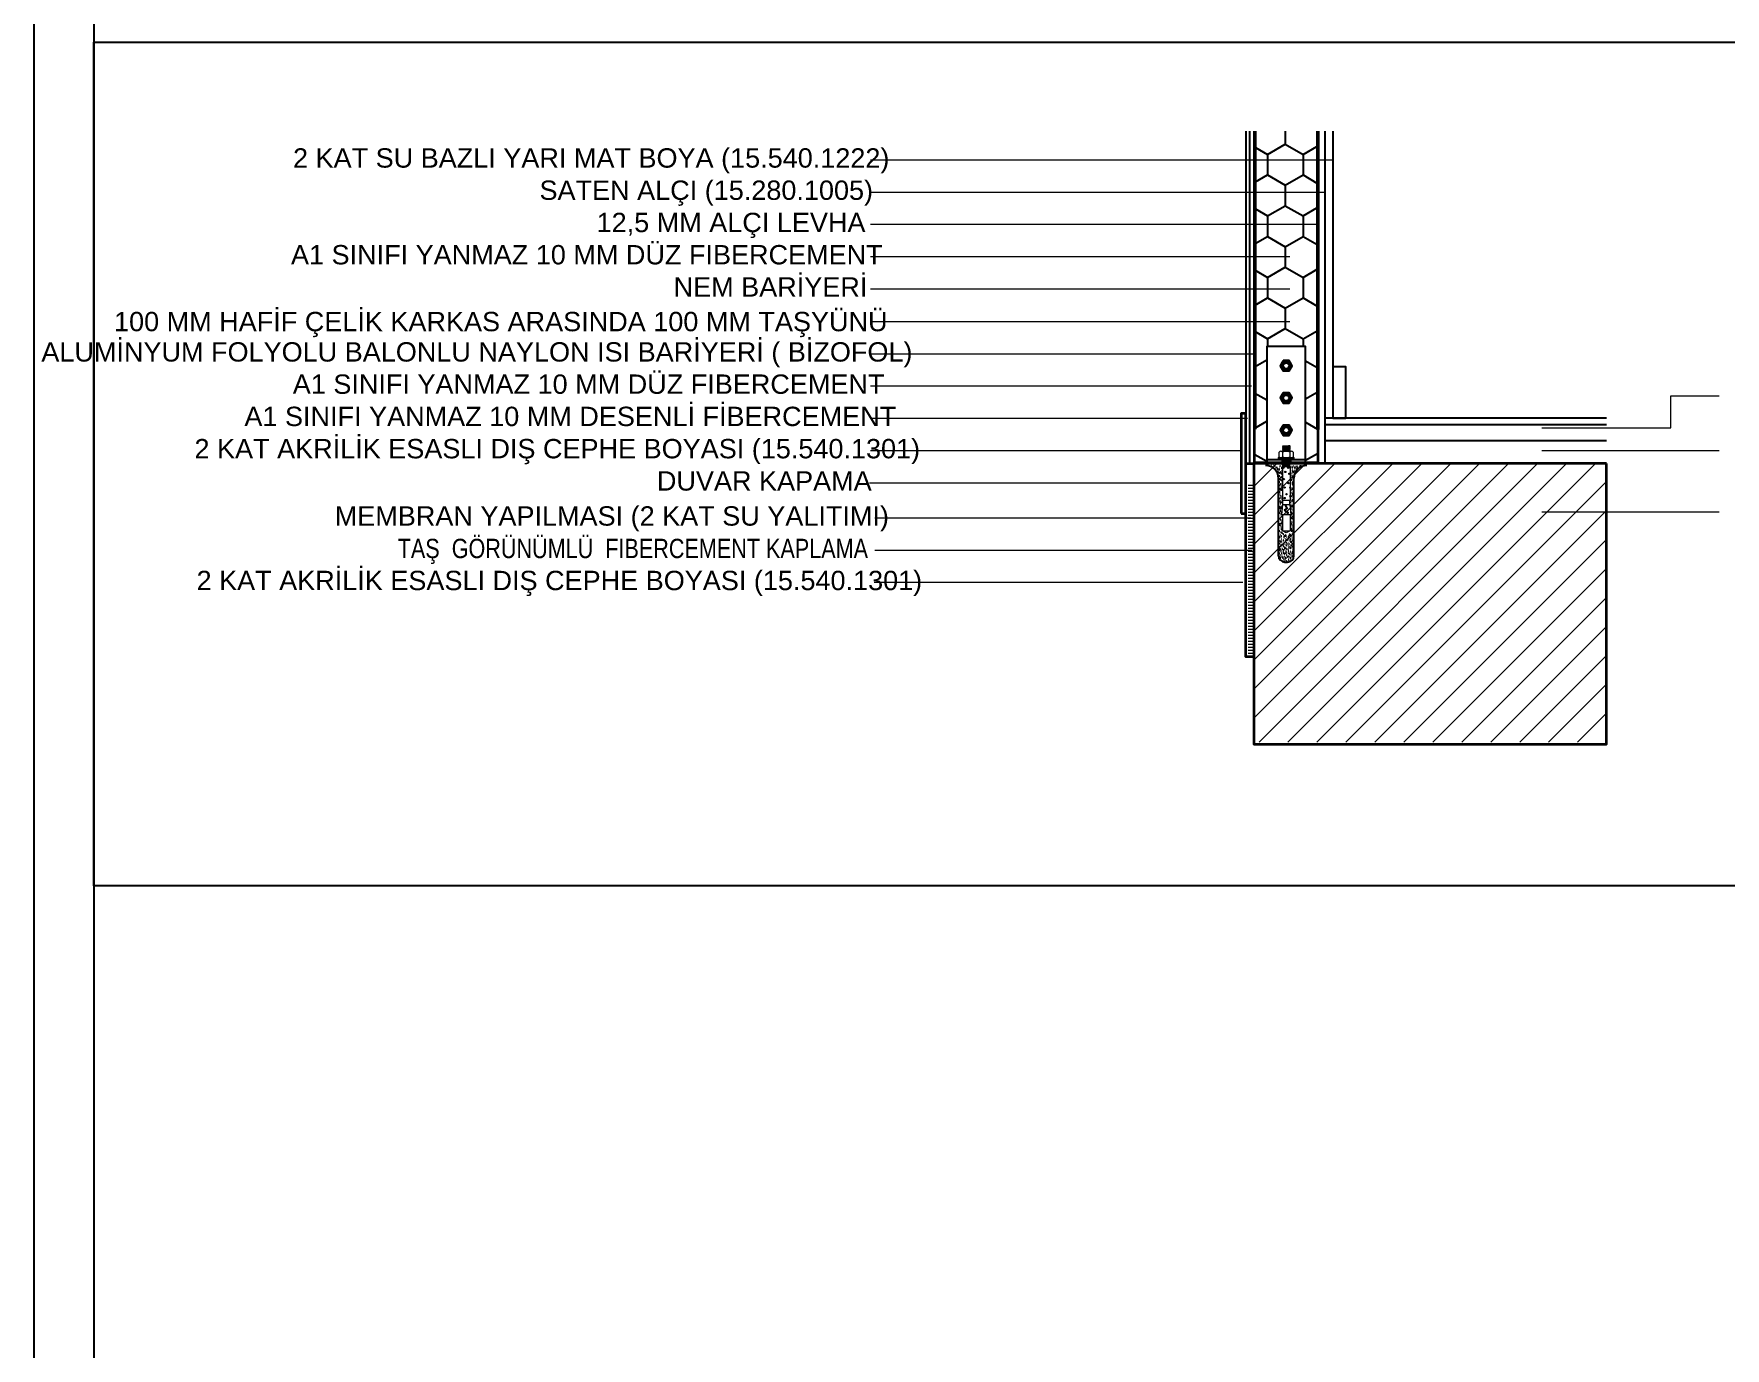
# Model space of a CAD drawing. Header units: centimetres. Extents: x -373760 to 14750, y -122502 to 29584.
# Drawn here: x -182437 to -178209, y -79969 to -76684 of the extents above; entities that cross this region are included whole.
import ezdxf
from ezdxf.enums import TextEntityAlignment as Align

# ---------------------------------------------------------------- set-up
doc = ezdxf.new("R2010")
doc.units = ezdxf.units.CM
doc.linetypes.add('ACAD_ISO03W100', pattern=[30, 12, -18])
for name, color, linetype, lineweight in [('_BCT', 1, 'Continuous', 35), ('Bolt', 7, 'Continuous', 0), ('ince', 116, 'Continuous', 9), ('YAZI', 5, 'Continuous', 0)]:
    doc.layers.add(name, color=color, linetype=linetype, lineweight=lineweight)
for name, color, linetype in [('CER', 4, 'Continuous'), ('MS-YAZI', 7, 'Continuous'), ('Tarama', 253, 'Continuous')]:
    doc.layers.add(name, color=color, linetype=linetype)
doc.styles.add('Y50', font='arial.ttf', dxfattribs={"width": 0.8, "height": 10})
doc.styles.add('YAZI', font='arial.ttf', dxfattribs={"height": 34})

# ---------------------------------------------------------------- blocks, each defined once
blk = doc.blocks.new('*A719')
at = {"layer": 'Bolt'}
blk.add_hatch(color=256, dxfattribs=at).paths.add_polyline_path([(3811.48, 827.73), (3811.48, 827.33), (3810.08, 827.33), (3810.08, 827.73)], flags=17)
at = {"layer": 'Bolt', "linetype": 'Continuous', "lineweight": 0}
for p, q in [((3810.08, 827.73), (3810.08, 827.33)), ((3811.48, 827.73), (3811.48, 827.33))]:
    blk.add_line(p, q, dxfattribs=at)
blk = doc.blocks.new('*A720')
at = {"layer": 'Bolt'}
blk.add_hatch(color=256, dxfattribs=at).paths.add_polyline_path([(3811.43, 827.28), (3811.43, 827.13), (3810.13, 827.13), (3810.13, 827.28)], flags=17)
at = {"layer": 'Bolt', "linetype": 'Continuous', "lineweight": 0}
for p, q in [((3810.13, 827.28), (3810.13, 827.13)), ((3811.43, 827.28), (3811.43, 827.13))]:
    blk.add_line(p, q, dxfattribs=at)
blk = doc.blocks.new('RTYTYR')
at = {"layer": 'Bolt', "color": 2}
for p, q in [((10133, -182.6), (10149.5, -182.6)), ((10133, -182.6), (10149.5, -182.6)), ((10135.7, -174.1), (10135.3, -174.4)), ((10135.3, -174.4), (10136.3, -175.2)), ((10135.3, -174.4), (10147.3, -176)), ((10136.3, -175.2), (10135.3, -176)), ((10135.3, -176), (10136.3, -176.8)), ((10147.3, -177.6), (10135.3, -176)), ((10136.3, -176.8), (10135.3, -177.6)), ((10135.3, -177.6), (10136.3, -178.4)), ((10135.3, -177.6), (10147.3, -179.2)), ((10136.3, -178.4), (10135.3, -179.2)), ((10135.3, -179.2), (10136.3, -180)), ((10147.3, -180.8), (10135.3, -179.2)), ((10136.3, -180), (10135.3, -180.8)), ((10135.3, -180.8), (10136.3, -181.6)), ((10135.3, -180.8), (10147.3, -182.4)), ((10136.3, -181.6), (10135.3, -182.4)), ((10135.3, -182.4), (10135.5, -182.6)), ((10135.7, -174.1), (10146.9, -174.1)), ((10146.3, -176.8), (10136.3, -175.2)), ((10136.3, -176.8), (10146.3, -178.4)), ((10146.3, -180), (10136.3, -178.4)), ((10136.3, -180), (10146.3, -181.6)), ((10136.3, -181.6), (10142.5, -182.6)), ((10139.4, -174.1), (10146.3, -175.2)), ((10147.3, -174.4), (10145, -174.1)), ((10147.3, -174.4), (10146.3, -175.2)), ((10146.3, -175.2), (10147.3, -176)), ((10147.3, -176), (10146.3, -176.8)), ((10146.3, -176.8), (10147.3, -177.6)), ((10147.3, -177.6), (10146.3, -178.4)), ((10146.3, -178.4), (10147.3, -179.2)), ((10147.3, -179.2), (10146.3, -180)), ((10146.3, -180), (10147.3, -180.8)), ((10147.3, -180.8), (10146.3, -181.6)), ((10146.3, -181.6), (10147.3, -182.4)), ((10146.9, -174.1), (10147.3, -174.4)), ((10147.3, -182.4), (10147, -182.6)), ((10128.8, -192.6), (10128.8, -194.1)), ((10128.8, -192.6), (10153.8, -192.6)), ((10128.8, -194.1), (10153.8, -194.1)), ((10130.3, -191.1), (10130.3, -184.1)), ((10136.3, -194.9), (10135.3, -194.1)), ((10135.3, -195.7), (10147.3, -194.1)), ((10135.3, -195.7), (10136.3, -194.9)), ((10136.3, -196.5), (10135.3, -195.7)), ((10147.3, -195.7), (10135.3, -197.3)), ((10135.3, -197.3), (10136.3, -196.5)), ((10136.3, -198.1), (10135.3, -197.3)), ((10135.3, -198.9), (10147.3, -197.3)), ((10135.3, -198.9), (10136.3, -198.1)), ((10136.3, -199.7), (10135.3, -198.9)), ((10147.3, -198.9), (10135.3, -200.5)), ((10135.3, -200.5), (10136.3, -199.7)), ((10136.3, -201.3), (10135.3, -200.5)), ((10135.3, -202.1), (10147.3, -200.5)), ((10135.3, -202.1), (10136.3, -201.3)), ((10136.3, -202.9), (10135.3, -202.1)), ((10135.3, -203.7), (10147.3, -202.1)), ((10135.3, -203.7), (10136.3, -202.9)), ((10136.3, -204.5), (10135.3, -203.7)), ((10135.3, -205.3), (10147.3, -203.7)), ((10135.3, -205.3), (10136.3, -204.5)), ((10136.3, -206.1), (10135.3, -205.3)), ((10135.3, -206.1), (10147.3, -206.1)), ((10135.3, -206.1), (10135.3, -259)), ((10135.8, -191.1), (10135.8, -184.1)), ((10136.3, -194.9), (10141.3, -194.1)), ((10136.3, -196.5), (10146.3, -194.9)), ((10146.3, -196.5), (10136.3, -198.1)), ((10136.3, -199.7), (10146.3, -198.1)), ((10146.3, -199.7), (10136.3, -201.3)), ((10146.3, -201.3), (10136.3, -202.9)), ((10146.3, -202.9), (10136.3, -204.5)), ((10146.3, -204.5), (10136.3, -206.1)), ((10141.3, -206.1), (10147.3, -205.3)), ((10146.3, -194.9), (10147.3, -194.1)), ((10147.3, -195.7), (10146.3, -194.9)), ((10146.3, -196.5), (10147.3, -195.7)), ((10147.3, -197.3), (10146.3, -196.5)), ((10146.3, -198.1), (10147.3, -197.3)), ((10147.3, -198.9), (10146.3, -198.1)), ((10146.3, -199.7), (10147.3, -198.9)), ((10147.3, -200.5), (10146.3, -199.7)), ((10146.3, -201.3), (10147.3, -200.5)), ((10147.3, -202.1), (10146.3, -201.3)), ((10146.3, -202.9), (10147.3, -202.1)), ((10147.3, -203.7), (10146.3, -202.9)), ((10146.3, -204.5), (10147.3, -203.7)), ((10147.3, -205.3), (10146.3, -204.5)), ((10146.3, -206.1), (10147.3, -205.3)), ((10146.8, -184.1), (10146.8, -191.1)), ((10147.3, -206.1), (10147.3, -259)), ((10152.3, -184.1), (10152.3, -191.1)), ((10153.8, -194.1), (10153.8, -192.6)), ((10147.3, -259), (10135.3, -259)), ((10136.3, -266), (10136.3, -259)), ((10146.3, -259), (10146.3, -266)), ((10135.3, -266), (10133.8, -281)), ((10133.8, -281), (10148.8, -281)), ((10147.3, -266), (10135.3, -266)), ((10135.3, -281), (10135.3, -306)), ((10141.8, -271.2), (10138.1, -274)), ((10138.1, -274), (10143.3, -277.4)), ((10138.9, -266), (10141.8, -271.2)), ((10143.1, -271.5), (10139.8, -273.9)), ((10139.8, -273.9), (10144.4, -277)), ((10140, -266), (10143.1, -271.5)), ((10143.3, -277.4), (10142.5, -281)), ((10144.4, -277), (10143.6, -281)), ((10148.8, -281), (10147.3, -266)), ((10147.3, -281), (10147.3, -306)), ((10135.3, -306), (10147.3, -306)), ((10141.3, -309), (10135.3, -306)), ((10147.3, -306), (10141.3, -309))]:
    blk.add_line(p, q, dxfattribs=at)
for centre in [(10137.1, -208.2), (10144.4, -208.2), (10137.6, -225.8), (10139.9, -214.7), (10144.7, -232), (10146.1, -217.6), (10138.7, -238.9), (10138.8, -255.3), (10141.8, -249.3)]:
    blk.add_circle(centre, 1, dxfattribs=at)
for centre, radius, start, end in [((10133, -185.9), 3.27, 32.7791, 147.2209), ((10141.3, -193.5), 10.8, 59.4898, 120.5102), ((10149.5, -185.9), 3.27, 32.7791, 147.2209), ((10133, -189.4), 3.27, 212.7791, 327.2209), ((10141.3, -181.8), 10.8, 239.4898, 300.5102), ((10149.5, -189.4), 3.27, 212.7791, 327.2209), ((10147.4, -239.1), 1, 95.1062, 264.8938), ((10147.5, -252.5), 1, 100.6312, 259.3688)]:
    blk.add_arc(centre, radius, start, end, dxfattribs=at)

msp = doc.modelspace()

# ---------------------------------------------------------------- hatches: boundary and pattern name
h = msp.add_hatch()
h.set_pattern_fill('AR-SAND', color=256, scale=0.161225)
h.set_pattern_definition([(37.5, (-340968.425, -68282.022), (-0.25796448, 7.89054773), [0, -6.22456124, 0, -6.96168033, 0, -6.65454737]), (7.5, (-340968.425, -68282.022), (7.24742334, 11.5569875), [0, -3.35798698, 0, -5.61029533, 0, -2.1499307]), (327.5, (-340973.462, -68282.022), (12.7527467, 0.02317096), [0, -2.04755304, 0, -7.37119094, 0, -9.62349928]), (317.5, (-340973.462, -68282.022), (12.3104121, 3.5941702), [0, -1.02377652, 0, -4.83222517, 0, -5.5283932])])
h.paths.add_polyline_path([(-179254.52, -77762.29), (-179297.65, -77762.29), (-179298.05, -77762.6), (-179296.44, -77763.89), (-179298.05, -77765.18), (-179296.44, -77766.47), (-179298.05, -77767.76), (-179296.44, -77769.05), (-179298.05, -77770.34), (-179296.44, -77770.34), (-179296.44, -77855.58), (-179298.05, -77855.58), (-179298.05, -77866.87), (-179296.44, -77866.87), (-179294.02, -77891.05), (-179296.44, -77891.05), (-179296.44, -77931.36), (-179306.11, -77936.19), (-179315.78, -77931.36), (-179315.78, -77891.05), (-179318.2, -77891.05), (-179315.78, -77866.87), (-179314.17, -77866.87), (-179314.17, -77855.58), (-179315.78, -77855.58), (-179315.78, -77770.34), (-179314.17, -77770.34), (-179315.78, -77769.05), (-179314.17, -77767.76), (-179315.78, -77766.47), (-179314.17, -77765.18), (-179315.78, -77763.89), (-179314.17, -77762.6), (-179314.57, -77762.29), (-179357.7, -77762.29, -0.4142136), (-179325.46, -77794.53), (-179325.46, -77988, 0.4142136), (-179309.33, -78004.12), (-179302.89, -78004.12, 0.4142136), (-179286.76, -77988), (-179286.76, -77794.53, -0.4142136)])
at = {"layer": 'ince'}
h = msp.add_hatch(dxfattribs=at)
h.set_pattern_fill('ANSI31', color=256, scale=16.122465, angle=360, style=0)
h.set_pattern_definition([(45, (-559209.837, 254843.446), (-36.195966, 36.195966), [])])
h.paths.add_polyline_path([(-178505.87, -78453.71), (-178505.87, -77757.45), (-179386.74, -77757.45), (-179386.74, -78453.71)])
at = {"layer": 'Tarama', "ltscale": 3}
h = msp.add_hatch(dxfattribs=at)
h.set_pattern_fill('HONEY', color=256, scale=16.122465, angle=270)
h.set_pattern_definition([(270, (-232638.404, -58403.77), (44.330823, -76.78324), [51.18883, -102.37765]), (30, (-232638.404, -58403.77), (44.330824, 76.78324), [51.18883, -102.37765]), (330, (-232638.404, -58403.77), (88.661647, -2e-07), [-102.37765, 51.18883])])
h.paths.add_polyline_path([(-179298.72, -77500.4), (-179291.33, -77513.19), (-179298.72, -77525.99), (-179313.5, -77525.99), (-179320.89, -77513.19), (-179313.5, -77500.4)], flags=16)
h.paths.add_polyline_path([(-179293.31, -77513.19, -1), (-179318.91, -77513.19, -1)], flags=16)
h.paths.add_polyline_path([(-179296.71, -77513.19, -1), (-179315.52, -77513.19, -1)], flags=0)
h.paths.add_polyline_path([(-179298.72, -77513.19, -1), (-179313.5, -77513.19, -1)], flags=0)
h.paths.add_polyline_path([(-179298.72, -77581.01), (-179291.33, -77593.81), (-179298.72, -77606.61), (-179313.5, -77606.61), (-179320.89, -77593.81), (-179313.5, -77581.01)], flags=16)
h.paths.add_polyline_path([(-179293.31, -77593.81, -1), (-179318.91, -77593.81, -1)], flags=16)
h.paths.add_polyline_path([(-179296.71, -77593.81, -1), (-179315.52, -77593.81, -1)], flags=0)
h.paths.add_polyline_path([(-179298.72, -77593.81, -1), (-179313.5, -77593.81, -1)], flags=0)
h.paths.add_polyline_path([(-179298.72, -77661.62), (-179291.33, -77674.42), (-179298.72, -77687.22), (-179313.5, -77687.22), (-179320.89, -77674.42), (-179313.5, -77661.62)], flags=16)
h.paths.add_polyline_path([(-179293.31, -77674.42, -1), (-179318.91, -77674.42, -1)], flags=16)
h.paths.add_polyline_path([(-179296.71, -77674.42, -1), (-179315.52, -77674.42, -1)], flags=0)
h.paths.add_polyline_path([(-179298.72, -77674.42, -1), (-179313.5, -77674.42, -1)], flags=0)
h.paths.add_polyline_path([(-179354.48, -77464.83), (-179257.74, -77464.83), (-179257.74, -77755.03), (-179354.48, -77755.03)])
h.paths.add_polyline_path([(-179229.53, -76927.14), (-179382.69, -76927.14), (-179384.53, -77755.03), (-179228.11, -77755.03)])

# ---------------------------------------------------------------- linework, layer by layer
for p, q in [((-179386.72, -76927.14), (-179386.72, -77672.81)), ((-179382.69, -76927.14), (-179382.69, -77672)), ((-179229.53, -76927.14), (-179229.53, -77672)), ((-179225.5, -76927.14), (-179225.5, -77672.81)), ((-179209.38, -76927.14), (-179209.38, -77757.45)), ((-179189.22, -76927.14), (-179189.22, -77644.59)), ((-178505.87, -77644.59), (-179209.38, -77644.59)), ((-178505.87, -77660.72), (-179209.38, -77660.72)), ((-179382.69, -77672), (-179386.74, -77672)), ((-179384.53, -77755.03), (-179384.53, -77672)), ((-179225.5, -77672), (-179229.53, -77672)), ((-179228.11, -77672), (-179228.11, -77755.03)), ((-179225.5, -77757.45), (-179225.5, -77672)), ((-178505.87, -77701.02), (-179209.38, -77701.02)), ((-179386.95, -77757.45), (-179386.95, -77757.45)), ((-179386.95, -77757.45), (-179225.69, -77757.45)), ((-178903.06, -77757.45), (-179386.74, -77757.45)), ((-179228.11, -77755.03), (-179384.53, -77755.03)), ((-179384.53, -77755.03), (-179249.88, -77755.03)), ((-179227.92, -77755.03), (-179384.3, -77755.03)), ((-179357.7, -77757.45), (-179254.52, -77757.45)), ((-179257.74, -77748.58), (-179354.48, -77748.58)), ((-179325.46, -77988), (-179325.46, -77794.53)), ((-179286.76, -77988), (-179286.76, -77794.53)), ((-179309.33, -78004.12), (-179302.89, -78004.12))]:
    msp.add_line(p, q)
for points in [[(-182286.51, -78812.88), (-182286.51, -76704.39), (-175918.14, -76704.39), (-175918.14, -78812.88)], [(-179354.48, -77755.03), (-179257.74, -77755.03), (-179257.74, -77464.83), (-179354.48, -77464.83)], [(-179313.5, -77500.4), (-179320.89, -77513.19), (-179313.5, -77525.99), (-179298.72, -77525.99), (-179291.33, -77513.19), (-179298.72, -77500.4)], [(-179173.05, -77644.59), (-179156.93, -77644.59), (-179156.93, -77515.61), (-179189.22, -77515.61), (-179189.22, -77644.59)], [(-179313.5, -77581.01), (-179320.89, -77593.81), (-179313.5, -77606.61), (-179298.72, -77606.61), (-179291.33, -77593.81), (-179298.72, -77581.01)], [(-179313.5, -77661.62), (-179320.89, -77674.42), (-179313.5, -77687.22), (-179298.72, -77687.22), (-179291.33, -77674.42), (-179298.72, -77661.62)]]:
    msp.add_lwpolyline(points, close=True)
for points in [[(-179407.01, -76927.14), (-179406.98, -77757.45), (-179396.86, -77757.45), (-179396.89, -76927.14)], [(-179386.71, -76927.14), (-179386.74, -77757.45), (-179396.86, -77757.45), (-179396.83, -76927.14)], [(-178903.06, -77757.45), (-178505.87, -77757.45)]]:
    msp.add_lwpolyline(points)
at = {"color": 4, "linetype": 'ACAD_ISO03W100', "lineweight": 120, "ltscale": 0.25}
msp.add_lwpolyline([(-179394.8, -78241.12), (-179394.8, -77805.82)], dxfattribs=at)
for centre, radius in [((-179306.11, -77513.19), 12.8), ((-179306.11, -77513.19), 9.4), ((-179306.11, -77513.19), 7.39), ((-179306.11, -77593.81), 12.8), ((-179306.11, -77593.81), 9.4), ((-179306.11, -77593.81), 7.39), ((-179306.11, -77674.42), 12.8), ((-179306.11, -77674.42), 9.4), ((-179306.11, -77674.42), 7.39)]:
    msp.add_circle(centre, radius)
for centre, radius, start, end in [((-179306.11, -77513.19), 8.06, 30, 150), ((-179306.11, -77513.19), 8.06, 210, 330), ((-179306.11, -77593.81), 8.06, 30, 150), ((-179306.11, -77593.81), 8.06, 210, 330), ((-179306.11, -77674.42), 8.06, 30, 150), ((-179306.11, -77674.42), 8.06, 210, 330), ((-179357.7, -77794.53), 32.24, 0, 90), ((-179254.52, -77794.53), 32.24, 90, 180), ((-179309.33, -77988), 16.12, 180, 270), ((-179302.89, -77988), 16.12, 270, 0)]:
    msp.add_arc(centre, radius, start, end)
at = {"layer": '_BCT'}
msp.add_lwpolyline([(-179418.98, -77882.45), (-179406.98, -77882.45), (-179406.98, -77632.45), (-179418.98, -77632.45)], close=True, dxfattribs=at)
at = {"layer": '_BCT', "color": 2}
msp.add_lwpolyline([(-179406.98, -77757.45), (-179386.74, -77757.45), (-179386.74, -78241.12), (-179406.98, -78241.12)], close=True, dxfattribs=at)
at = {"layer": '_BCT', "color": 0}
msp.add_lwpolyline([(-178505.87, -77757.45), (-179386.74, -77757.45), (-179386.74, -78459.42), (-178505.87, -78459.42)], close=True, dxfattribs=at)
at = {"layer": 'CER', "color": 2}
msp.add_lwpolyline([(-174354.96, -56588.86), (-182436.51, -56588.86), (-182436.51, -86588.86), (-174354.96, -86588.86)], dxfattribs=at)
msp.add_lwpolyline([(-182286.51, -86438.86), (-174504.96, -86438.86), (-174504.96, -56738.86), (-182286.51, -56738.86)], close=True, dxfattribs=at)
at = {"layer": 'YAZI'}
for p, q in [((-179189.22, -76999.3), (-180344.99, -76999.3)), ((-179207.54, -77079.92), (-180344.99, -77079.92)), ((-179229.53, -77160.53), (-180344.99, -77160.53)), ((-179297.37, -77241.14), (-180344.99, -77241.14)), ((-179297.37, -77321.75), (-180344.99, -77321.75)), ((-179297.37, -77403.41), (-180344.99, -77403.41)), ((-179382.69, -77484.02), (-180344.99, -77484.02)), ((-179393.11, -77564.63), (-180344.99, -77564.63)), ((-179402.61, -77645.24), (-180344.99, -77645.24)), ((-179418.64, -77725.86), (-180344.99, -77725.86)), ((-178667.09, -77725.2), (-178223.72, -77725.2)), ((-179421.31, -77806.47), (-180347.67, -77806.47)), ((-179394.8, -77894.1), (-180334.27, -77894.1)), ((-178667.09, -77878.37), (-178223.72, -77878.37)), ((-179392.13, -77974.71), (-180334.27, -77974.71)), ((-179414.26, -78055.33), (-180336.01, -78055.33))]:
    msp.add_line(p, q, dxfattribs=at)
msp.add_lwpolyline([(-178667.09, -77668.78), (-178344.64, -77668.78), (-178344.64, -77588.16), (-178223.72, -77588.16)], dxfattribs=at)

# ---------------------------------------------------------------- block references
for name, p, xscale, yscale, zscale in [('RTYTYR', (-195656.38, -77432.35), 1.612246485892683, 1.612246485892683, 1.612246485892683), ('*A719', (-240745.29, -91093.56), 16.12246487056836, 16.12246487056836, 16.12246487056836), ('*A720', (-240745.29, -91093.56), 16.12246487056836, 16.12246487056836, 16.12246487056836)]:
    msp.add_blockref(name, p, dxfattribs=dict(xscale=xscale, yscale=yscale, zscale=zscale))

# ---------------------------------------------------------------- texts
at = {"layer": 'MS-YAZI', "style": 'Y50', "width": 0.8}
msp.add_text('TAŞ  GÖRÜNÜMLÜ  FIBERCEMENT KAPLAMA', height=48.3, dxfattribs=at).set_placement((-181526.98, -77969.83), align=Align.MIDDLE_LEFT)
at = {"layer": 'YAZI', "style": 'YAZI'}
for s, p in [('2 KAT SU BAZLI YARI MAT BOYA (15.540.1222)', (-181788.64, -76993.86)), ('SATEN ALÇI (15.280.1005)', (-181172.55, -77074.48)), ('12,5 MM ALÇI LEVHA', (-181029.83, -77155.09)), ('A1 SINIFI YANMAZ 10 MM DÜZ FIBERCEMENT', (-181793.75, -77235.7)), ('NEM BARİYERİ', (-180837.36, -77316.31)), ('100 MM HAFİF ÇELİK KARKAS ARASINDA 100 MM TAŞYÜNÜ', (-182236.03, -77402.78)), ('ALUMİNYUM FOLYOLU BALONLU NAYLON ISI BARİYERİ ( BİZOFOL)', (-182417.72, -77478.58)), ('A1 SINIFI YANMAZ 10 MM DÜZ FIBERCEMENT', (-181789.28, -77559.19)), ('A1 SINIFI YANMAZ 10 MM DESENLİ FİBERCEMENT ', (-181910.16, -77639.8)), ('2 KAT AKRİLİK ESASLI DIŞ CEPHE BOYASI (15.540.1301)', (-182034.95, -77720.41)), ('DUVAR KAPAMA', (-180879.14, -77801.03)), ('MEMBRAN YAPILMASI (2 KAT SU YALITIMI) ', (-181684.35, -77888.66)), ('2 KAT AKRİLİK ESASLI DIŞ CEPHE BOYASI (15.540.1301)', (-182029.76, -78049.88))]:
    msp.add_text(s, height=48.3674, dxfattribs=at).set_placement(p, align=Align.MIDDLE_LEFT)

doc.saveas('drawing.dxf')
